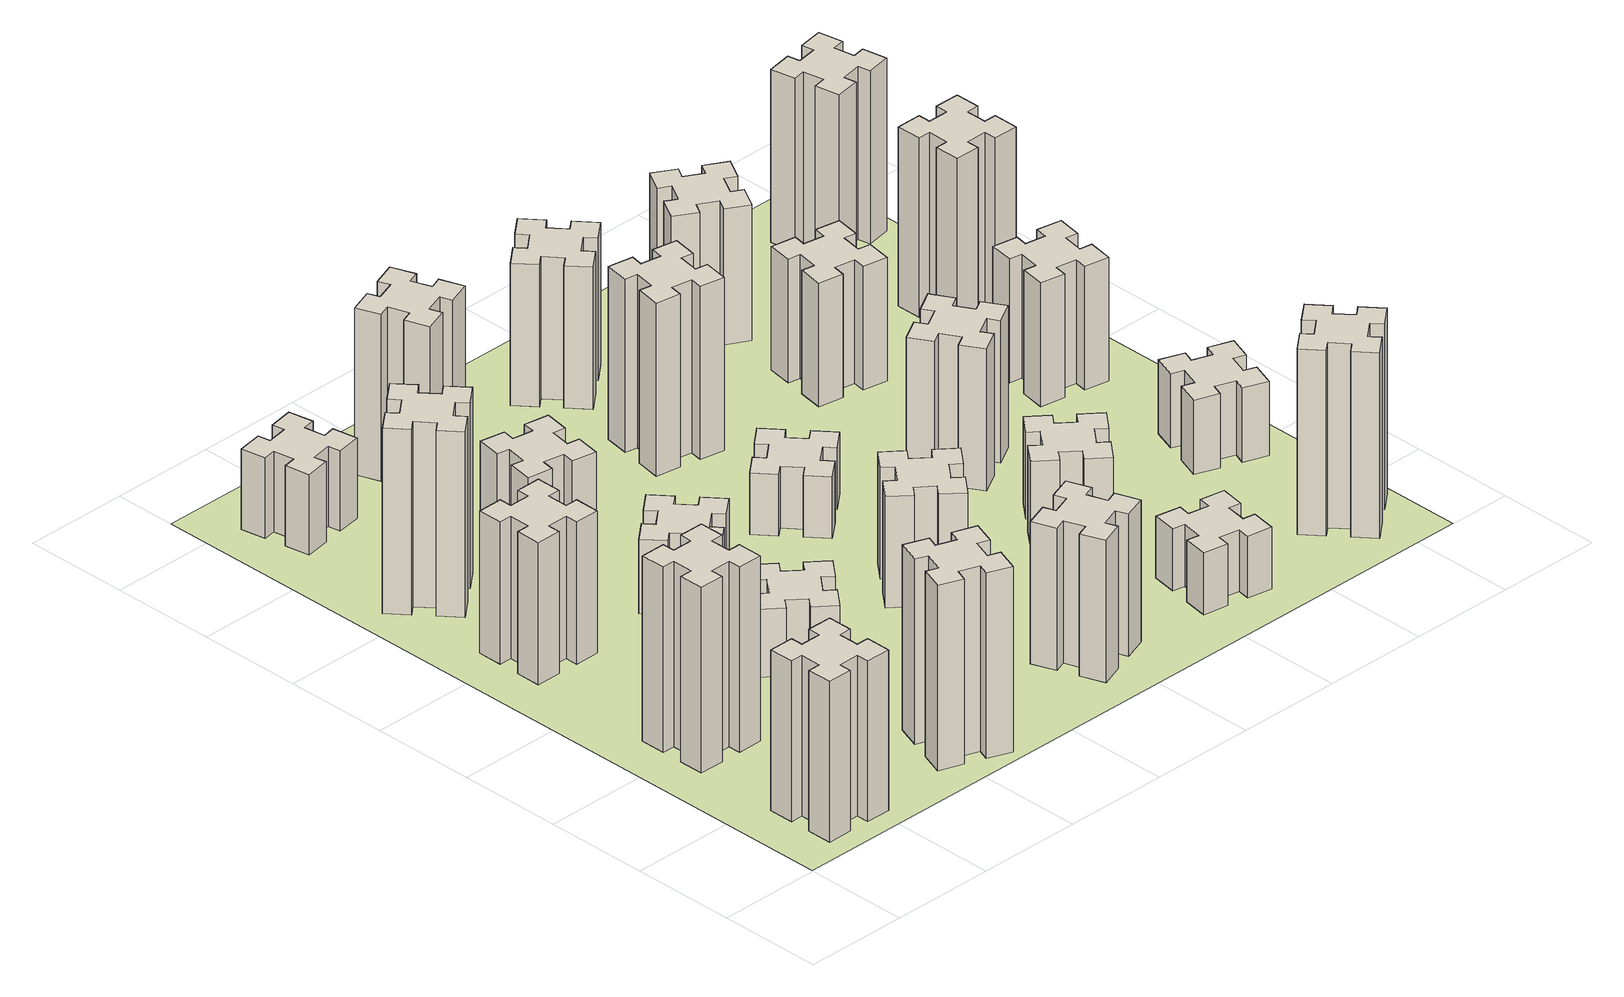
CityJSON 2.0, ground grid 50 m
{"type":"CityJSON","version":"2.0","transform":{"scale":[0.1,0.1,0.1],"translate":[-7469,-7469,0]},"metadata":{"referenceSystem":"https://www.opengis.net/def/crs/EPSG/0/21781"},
"CityObjects":{
"building1":{"type":"Building","attributes":{"class":"1000","function":"1000","usage":"1000","yearOfConstruction":2016,"roofType":"1000","measuredHeight":78,"storeysAboveGround":30,"storeysBelowGround":0},"geometry":[{"type":"Solid","lod":"1","boundaries":[[[[0,1,2,3,4,5,6,7,8,9,10,11,12,13,14,15,16,17,18,19]],[[17,16,20,21]],[[16,15,22,20]],[[15,14,23,22]],[[14,13,24,23]],[[13,12,25,24]],[[12,11,26,25]],[[11,10,27,26]],[[10,9,28,27]],[[9,8,29,28]],[[8,7,30,29]],[[7,6,31,30]],[[6,5,32,31]],[[5,4,33,32]],[[4,3,34,33]],[[3,2,35,34]],[[2,1,36,35]],[[1,0,37,36]],[[0,19,38,37]],[[19,18,39,38]],[[18,17,21,39]],[[24,25,26,27,28,29,30,31,32,33,34,35,36,37,38,39,21,20,22,23]]]]}]},
"building2":{"type":"Building","attributes":{"class":"1000","function":"1000","usage":"1000","yearOfConstruction":2016,"roofType":"1000","measuredHeight":90,"storeysAboveGround":30,"storeysBelowGround":0},"geometry":[{"type":"Solid","lod":"1","boundaries":[[[[40,41,42,43,44,45,46,47,48,49,50,51,52,53,54,55,56,57,58,59]],[[57,56,60,61]],[[56,55,62,60]],[[55,54,63,62]],[[54,53,64,63]],[[53,52,65,64]],[[52,51,66,65]],[[51,50,67,66]],[[50,49,68,67]],[[49,48,69,68]],[[48,47,70,69]],[[47,46,71,70]],[[46,45,72,71]],[[45,44,73,72]],[[44,43,74,73]],[[43,42,75,74]],[[42,41,76,75]],[[41,40,77,76]],[[40,59,78,77]],[[59,58,79,78]],[[58,57,61,79]],[[64,65,66,67,68,69,70,71,72,73,74,75,76,77,78,79,61,60,62,63]]]]}]},
"building3":{"type":"Building","attributes":{"class":"1000","function":"1000","usage":"1000","yearOfConstruction":2016,"roofType":"1000","measuredHeight":69,"storeysAboveGround":30,"storeysBelowGround":0},"geometry":[{"type":"Solid","lod":"1","boundaries":[[[[80,81,82,83,84,85,86,87,88,89,90,91,92,93,94,95,96,97,98,99]],[[97,96,100,101]],[[96,95,102,100]],[[95,94,103,102]],[[94,93,104,103]],[[93,92,105,104]],[[92,91,106,105]],[[91,90,107,106]],[[90,89,108,107]],[[89,88,109,108]],[[88,87,110,109]],[[87,86,111,110]],[[86,85,112,111]],[[85,84,113,112]],[[84,83,114,113]],[[83,82,115,114]],[[82,81,116,115]],[[81,80,117,116]],[[80,99,118,117]],[[99,98,119,118]],[[98,97,101,119]],[[104,105,106,107,108,109,110,111,112,113,114,115,116,117,118,119,101,100,102,103]]]]}]},
"building4":{"type":"Building","attributes":{"class":"1000","function":"1000","usage":"1000","yearOfConstruction":2016,"roofType":"1000","measuredHeight":90,"storeysAboveGround":30,"storeysBelowGround":0},"geometry":[{"type":"Solid","lod":"1","boundaries":[[[[120,121,122,123,124,125,126,127,128,129,130,131,132,133,134,135,136,137,138,139]],[[137,136,140,141]],[[136,135,142,140]],[[135,134,143,142]],[[134,133,144,143]],[[133,132,145,144]],[[132,131,146,145]],[[131,130,147,146]],[[130,129,148,147]],[[129,128,149,148]],[[128,127,150,149]],[[127,126,151,150]],[[126,125,152,151]],[[125,124,153,152]],[[124,123,154,153]],[[123,122,155,154]],[[122,121,156,155]],[[121,120,157,156]],[[120,139,158,157]],[[139,138,159,158]],[[138,137,141,159]],[[144,145,146,147,148,149,150,151,152,153,154,155,156,157,158,159,141,140,142,143]]]]}]},
"building5":{"type":"Building","attributes":{"class":"1000","function":"1000","usage":"1000","yearOfConstruction":2016,"roofType":"1000","measuredHeight":90,"storeysAboveGround":30,"storeysBelowGround":0},"geometry":[{"type":"Solid","lod":"1","boundaries":[[[[160,161,162,163,164,165,166,167,168,169,170,171,172,173,174,175,176,177,178,179]],[[177,176,180,181]],[[176,175,182,180]],[[175,174,183,182]],[[174,173,184,183]],[[173,172,185,184]],[[172,171,186,185]],[[171,170,187,186]],[[170,169,188,187]],[[169,168,189,188]],[[168,167,190,189]],[[167,166,191,190]],[[166,165,192,191]],[[165,164,193,192]],[[164,163,194,193]],[[163,162,195,194]],[[162,161,196,195]],[[161,160,197,196]],[[160,179,198,197]],[[179,178,199,198]],[[178,177,181,199]],[[184,185,186,187,188,189,190,191,192,193,194,195,196,197,198,199,181,180,182,183]]]]}]},
"building6":{"type":"Building","attributes":{"class":"1000","function":"1000","usage":"1000","yearOfConstruction":2016,"roofType":"1000","measuredHeight":39,"storeysAboveGround":30,"storeysBelowGround":0},"geometry":[{"type":"Solid","lod":"1","boundaries":[[[[200,201,202,203,204,205,206,207,208,209,210,211,212,213,214,215,216,217,218,219]],[[217,216,220,221]],[[216,215,222,220]],[[215,214,223,222]],[[214,213,224,223]],[[213,212,225,224]],[[212,211,226,225]],[[211,210,227,226]],[[210,209,228,227]],[[209,208,229,228]],[[208,207,230,229]],[[207,206,231,230]],[[206,205,232,231]],[[205,204,233,232]],[[204,203,234,233]],[[203,202,235,234]],[[202,201,236,235]],[[201,200,237,236]],[[200,219,238,237]],[[219,218,239,238]],[[218,217,221,239]],[[224,225,226,227,228,229,230,231,232,233,234,235,236,237,238,239,221,220,222,223]]]]}]},
"building7":{"type":"Building","attributes":{"class":"1000","function":"1000","usage":"1000","yearOfConstruction":2016,"roofType":"1000","measuredHeight":33,"storeysAboveGround":30,"storeysBelowGround":0},"geometry":[{"type":"Solid","lod":"1","boundaries":[[[[240,241,242,243,244,245,246,247,248,249,250,251,252,253,254,255,256,257,258,259]],[[257,256,260,261]],[[256,255,262,260]],[[255,254,263,262]],[[254,253,264,263]],[[253,252,265,264]],[[252,251,266,265]],[[251,250,267,266]],[[250,249,268,267]],[[249,248,269,268]],[[248,247,270,269]],[[247,246,271,270]],[[246,245,272,271]],[[245,244,273,272]],[[244,243,274,273]],[[243,242,275,274]],[[242,241,276,275]],[[241,240,277,276]],[[240,259,278,277]],[[259,258,279,278]],[[258,257,261,279]],[[264,265,266,267,268,269,270,271,272,273,274,275,276,277,278,279,261,260,262,263]]]]}]},
"building8":{"type":"Building","attributes":{"class":"1000","function":"1000","usage":"1000","yearOfConstruction":2016,"roofType":"1000","measuredHeight":36,"storeysAboveGround":30,"storeysBelowGround":0},"geometry":[{"type":"Solid","lod":"1","boundaries":[[[[280,281,282,283,284,285,286,287,288,289,290,291,292,293,294,295,296,297,298,299]],[[297,296,300,301]],[[296,295,302,300]],[[295,294,303,302]],[[294,293,304,303]],[[293,292,305,304]],[[292,291,306,305]],[[291,290,307,306]],[[290,289,308,307]],[[289,288,309,308]],[[288,287,310,309]],[[287,286,311,310]],[[286,285,312,311]],[[285,284,313,312]],[[284,283,314,313]],[[283,282,315,314]],[[282,281,316,315]],[[281,280,317,316]],[[280,299,318,317]],[[299,298,319,318]],[[298,297,301,319]],[[304,305,306,307,308,309,310,311,312,313,314,315,316,317,318,319,301,300,302,303]]]]}]},
"building9":{"type":"Building","attributes":{"class":"1000","function":"1000","usage":"1000","yearOfConstruction":2016,"roofType":"1000","measuredHeight":42,"storeysAboveGround":30,"storeysBelowGround":0},"geometry":[{"type":"Solid","lod":"1","boundaries":[[[[320,321,322,323,324,325,326,327,328,329,330,331,332,333,334,335,336,337,338,339]],[[337,336,340,341]],[[336,335,342,340]],[[335,334,343,342]],[[334,333,344,343]],[[333,332,345,344]],[[332,331,346,345]],[[331,330,347,346]],[[330,329,348,347]],[[329,328,349,348]],[[328,327,350,349]],[[327,326,351,350]],[[326,325,352,351]],[[325,324,353,352]],[[324,323,354,353]],[[323,322,355,354]],[[322,321,356,355]],[[321,320,357,356]],[[320,339,358,357]],[[339,338,359,358]],[[338,337,341,359]],[[344,345,346,347,348,349,350,351,352,353,354,355,356,357,358,359,341,340,342,343]]]]}]},
"building10":{"type":"Building","attributes":{"class":"1000","function":"1000","usage":"1000","yearOfConstruction":2016,"roofType":"1000","measuredHeight":81,"storeysAboveGround":30,"storeysBelowGround":0},"geometry":[{"type":"Solid","lod":"1","boundaries":[[[[360,361,362,363,364,365,366,367,368,369,370,371,372,373,374,375,376,377,378,379]],[[377,376,380,381]],[[376,375,382,380]],[[375,374,383,382]],[[374,373,384,383]],[[373,372,385,384]],[[372,371,386,385]],[[371,370,387,386]],[[370,369,388,387]],[[369,368,389,388]],[[368,367,390,389]],[[367,366,391,390]],[[366,365,392,391]],[[365,364,393,392]],[[364,363,394,393]],[[363,362,395,394]],[[362,361,396,395]],[[361,360,397,396]],[[360,379,398,397]],[[379,378,399,398]],[[378,377,381,399]],[[384,385,386,387,388,389,390,391,392,393,394,395,396,397,398,399,381,380,382,383]]]]}]},
"building11":{"type":"Building","attributes":{"class":"1000","function":"1000","usage":"1000","yearOfConstruction":2016,"roofType":"1000","measuredHeight":69,"storeysAboveGround":30,"storeysBelowGround":0},"geometry":[{"type":"Solid","lod":"1","boundaries":[[[[400,401,402,403,404,405,406,407,408,409,410,411,412,413,414,415,416,417,418,419]],[[417,416,420,421]],[[416,415,422,420]],[[415,414,423,422]],[[414,413,424,423]],[[413,412,425,424]],[[412,411,426,425]],[[411,410,427,426]],[[410,409,428,427]],[[409,408,429,428]],[[408,407,430,429]],[[407,406,431,430]],[[406,405,432,431]],[[405,404,433,432]],[[404,403,434,433]],[[403,402,435,434]],[[402,401,436,435]],[[401,400,437,436]],[[400,419,438,437]],[[419,418,439,438]],[[418,417,421,439]],[[424,425,426,427,428,429,430,431,432,433,434,435,436,437,438,439,421,420,422,423]]]]}]},
"building12":{"type":"Building","attributes":{"class":"1000","function":"1000","usage":"1000","yearOfConstruction":2016,"roofType":"1000","measuredHeight":54,"storeysAboveGround":30,"storeysBelowGround":0},"geometry":[{"type":"Solid","lod":"1","boundaries":[[[[440,441,442,443,444,445,446,447,448,449,450,451,452,453,454,455,456,457,458,459]],[[457,456,460,461]],[[456,455,462,460]],[[455,454,463,462]],[[454,453,464,463]],[[453,452,465,464]],[[452,451,466,465]],[[451,450,467,466]],[[450,449,468,467]],[[449,448,469,468]],[[448,447,470,469]],[[447,446,471,470]],[[446,445,472,471]],[[445,444,473,472]],[[444,443,474,473]],[[443,442,475,474]],[[442,441,476,475]],[[441,440,477,476]],[[440,459,478,477]],[[459,458,479,478]],[[458,457,461,479]],[[464,465,466,467,468,469,470,471,472,473,474,475,476,477,478,479,461,460,462,463]]]]}]},
"building13":{"type":"Building","attributes":{"class":"1000","function":"1000","usage":"1000","yearOfConstruction":2016,"roofType":"1000","measuredHeight":30,"storeysAboveGround":30,"storeysBelowGround":0},"geometry":[{"type":"Solid","lod":"1","boundaries":[[[[480,481,482,483,484,485,486,487,488,489,490,491,492,493,494,495,496,497,498,499]],[[497,496,500,501]],[[496,495,502,500]],[[495,494,503,502]],[[494,493,504,503]],[[493,492,505,504]],[[492,491,506,505]],[[491,490,507,506]],[[490,489,508,507]],[[489,488,509,508]],[[488,487,510,509]],[[487,486,511,510]],[[486,485,512,511]],[[485,484,513,512]],[[484,483,514,513]],[[483,482,515,514]],[[482,481,516,515]],[[481,480,517,516]],[[480,499,518,517]],[[499,498,519,518]],[[498,497,501,519]],[[504,505,506,507,508,509,510,511,512,513,514,515,516,517,518,519,501,500,502,503]]]]}]},
"building14":{"type":"Building","attributes":{"class":"1000","function":"1000","usage":"1000","yearOfConstruction":2016,"roofType":"1000","measuredHeight":84,"storeysAboveGround":30,"storeysBelowGround":0},"geometry":[{"type":"Solid","lod":"1","boundaries":[[[[520,521,522,523,524,525,526,527,528,529,530,531,532,533,534,535,536,537,538,539]],[[537,536,540,541]],[[536,535,542,540]],[[535,534,543,542]],[[534,533,544,543]],[[533,532,545,544]],[[532,531,546,545]],[[531,530,547,546]],[[530,529,548,547]],[[529,528,549,548]],[[528,527,550,549]],[[527,526,551,550]],[[526,525,552,551]],[[525,524,553,552]],[[524,523,554,553]],[[523,522,555,554]],[[522,521,556,555]],[[521,520,557,556]],[[520,539,558,557]],[[539,538,559,558]],[[538,537,541,559]],[[544,545,546,547,548,549,550,551,552,553,554,555,556,557,558,559,541,540,542,543]]]]}]},
"building15":{"type":"Building","attributes":{"class":"1000","function":"1000","usage":"1000","yearOfConstruction":2016,"roofType":"1000","measuredHeight":30,"storeysAboveGround":30,"storeysBelowGround":0},"geometry":[{"type":"Solid","lod":"1","boundaries":[[[[560,561,562,563,564,565,566,567,568,569,570,571,572,573,574,575,576,577,578,579]],[[577,576,580,581]],[[576,575,582,580]],[[575,574,583,582]],[[574,573,584,583]],[[573,572,585,584]],[[572,571,586,585]],[[571,570,587,586]],[[570,569,588,587]],[[569,568,589,588]],[[568,567,590,589]],[[567,566,591,590]],[[566,565,592,591]],[[565,564,593,592]],[[564,563,594,593]],[[563,562,595,594]],[[562,561,596,595]],[[561,560,597,596]],[[560,579,598,597]],[[579,578,599,598]],[[578,577,581,599]],[[584,585,586,587,588,589,590,591,592,593,594,595,596,597,598,599,581,580,582,583]]]]}]},
"building16":{"type":"Building","attributes":{"class":"1000","function":"1000","usage":"1000","yearOfConstruction":2016,"roofType":"1000","measuredHeight":69,"storeysAboveGround":30,"storeysBelowGround":0},"geometry":[{"type":"Solid","lod":"1","boundaries":[[[[600,601,602,603,604,605,606,607,608,609,610,611,612,613,614,615,616,617,618,619]],[[617,616,620,621]],[[616,615,622,620]],[[615,614,623,622]],[[614,613,624,623]],[[613,612,625,624]],[[612,611,626,625]],[[611,610,627,626]],[[610,609,628,627]],[[609,608,629,628]],[[608,607,630,629]],[[607,606,631,630]],[[606,605,632,631]],[[605,604,633,632]],[[604,603,634,633]],[[603,602,635,634]],[[602,601,636,635]],[[601,600,637,636]],[[600,619,638,637]],[[619,618,639,638]],[[618,617,621,639]],[[624,625,626,627,628,629,630,631,632,633,634,635,636,637,638,639,621,620,622,623]]]]}]},
"building17":{"type":"Building","attributes":{"class":"1000","function":"1000","usage":"1000","yearOfConstruction":2016,"roofType":"1000","measuredHeight":42,"storeysAboveGround":30,"storeysBelowGround":0},"geometry":[{"type":"Solid","lod":"1","boundaries":[[[[640,641,642,643,644,645,646,647,648,649,650,651,652,653,654,655,656,657,658,659]],[[657,656,660,661]],[[656,655,662,660]],[[655,654,663,662]],[[654,653,664,663]],[[653,652,665,664]],[[652,651,666,665]],[[651,650,667,666]],[[650,649,668,667]],[[649,648,669,668]],[[648,647,670,669]],[[647,646,671,670]],[[646,645,672,671]],[[645,644,673,672]],[[644,643,674,673]],[[643,642,675,674]],[[642,641,676,675]],[[641,640,677,676]],[[640,659,678,677]],[[659,658,679,678]],[[658,657,661,679]],[[664,665,666,667,668,669,670,671,672,673,674,675,676,677,678,679,661,660,662,663]]]]}]},
"building18":{"type":"Building","attributes":{"class":"1000","function":"1000","usage":"1000","yearOfConstruction":2016,"roofType":"1000","measuredHeight":69,"storeysAboveGround":30,"storeysBelowGround":0},"geometry":[{"type":"Solid","lod":"1","boundaries":[[[[680,681,682,683,684,685,686,687,688,689,690,691,692,693,694,695,696,697,698,699]],[[697,696,700,701]],[[696,695,702,700]],[[695,694,703,702]],[[694,693,704,703]],[[693,692,705,704]],[[692,691,706,705]],[[691,690,707,706]],[[690,689,708,707]],[[689,688,709,708]],[[688,687,710,709]],[[687,686,711,710]],[[686,685,712,711]],[[685,684,713,712]],[[684,683,714,713]],[[683,682,715,714]],[[682,681,716,715]],[[681,680,717,716]],[[680,699,718,717]],[[699,698,719,718]],[[698,697,701,719]],[[704,705,706,707,708,709,710,711,712,713,714,715,716,717,718,719,701,700,702,703]]]]}]},
"building19":{"type":"Building","attributes":{"class":"1000","function":"1000","usage":"1000","yearOfConstruction":2016,"roofType":"1000","measuredHeight":60,"storeysAboveGround":30,"storeysBelowGround":0},"geometry":[{"type":"Solid","lod":"1","boundaries":[[[[720,721,722,723,724,725,726,727,728,729,730,731,732,733,734,735,736,737,738,739]],[[737,736,740,741]],[[736,735,742,740]],[[735,734,743,742]],[[734,733,744,743]],[[733,732,745,744]],[[732,731,746,745]],[[731,730,747,746]],[[730,729,748,747]],[[729,728,749,748]],[[728,727,750,749]],[[727,726,751,750]],[[726,725,752,751]],[[725,724,753,752]],[[724,723,754,753]],[[723,722,755,754]],[[722,721,756,755]],[[721,720,757,756]],[[720,739,758,757]],[[739,738,759,758]],[[738,737,741,759]],[[744,745,746,747,748,749,750,751,752,753,754,755,756,757,758,759,741,740,742,743]]]]}]},
"building20":{"type":"Building","attributes":{"class":"1000","function":"1000","usage":"1000","yearOfConstruction":2016,"roofType":"1000","measuredHeight":90,"storeysAboveGround":30,"storeysBelowGround":0},"geometry":[{"type":"Solid","lod":"1","boundaries":[[[[760,761,762,763,764,765,766,767,768,769,770,771,772,773,774,775,776,777,778,779]],[[777,776,780,781]],[[776,775,782,780]],[[775,774,783,782]],[[774,773,784,783]],[[773,772,785,784]],[[772,771,786,785]],[[771,770,787,786]],[[770,769,788,787]],[[769,768,789,788]],[[768,767,790,789]],[[767,766,791,790]],[[766,765,792,791]],[[765,764,793,792]],[[764,763,794,793]],[[763,762,795,794]],[[762,761,796,795]],[[761,760,797,796]],[[760,779,798,797]],[[779,778,799,798]],[[778,777,781,799]],[[784,785,786,787,788,789,790,791,792,793,794,795,796,797,798,799,781,780,782,783]]]]}]},
"building21":{"type":"Building","attributes":{"class":"1000","function":"1000","usage":"1000","yearOfConstruction":2016,"roofType":"1000","measuredHeight":66,"storeysAboveGround":30,"storeysBelowGround":0},"geometry":[{"type":"Solid","lod":"1","boundaries":[[[[800,801,802,803,804,805,806,807,808,809,810,811,812,813,814,815,816,817,818,819]],[[817,816,820,821]],[[816,815,822,820]],[[815,814,823,822]],[[814,813,824,823]],[[813,812,825,824]],[[812,811,826,825]],[[811,810,827,826]],[[810,809,828,827]],[[809,808,829,828]],[[808,807,830,829]],[[807,806,831,830]],[[806,805,832,831]],[[805,804,833,832]],[[804,803,834,833]],[[803,802,835,834]],[[802,801,836,835]],[[801,800,837,836]],[[800,819,838,837]],[[819,818,839,838]],[[818,817,821,839]],[[824,825,826,827,828,829,830,831,832,833,834,835,836,837,838,839,821,820,822,823]]]]}]},
"building22":{"type":"Building","attributes":{"class":"1000","function":"1000","usage":"1000","yearOfConstruction":2016,"roofType":"1000","measuredHeight":36,"storeysAboveGround":30,"storeysBelowGround":0},"geometry":[{"type":"Solid","lod":"1","boundaries":[[[[840,841,842,843,844,845,846,847,848,849,850,851,852,853,854,855,856,857,858,859]],[[857,856,860,861]],[[856,855,862,860]],[[855,854,863,862]],[[854,853,864,863]],[[853,852,865,864]],[[852,851,866,865]],[[851,850,867,866]],[[850,849,868,867]],[[849,848,869,868]],[[848,847,870,869]],[[847,846,871,870]],[[846,845,872,871]],[[845,844,873,872]],[[844,843,874,873]],[[843,842,875,874]],[[842,841,876,875]],[[841,840,877,876]],[[840,859,878,877]],[[859,858,879,878]],[[858,857,861,879]],[[864,865,866,867,868,869,870,871,872,873,874,875,876,877,878,879,861,860,862,863]]]]}]},
"building23":{"type":"Building","attributes":{"class":"1000","function":"1000","usage":"1000","yearOfConstruction":2016,"roofType":"1000","measuredHeight":60,"storeysAboveGround":30,"storeysBelowGround":0},"geometry":[{"type":"Solid","lod":"1","boundaries":[[[[880,881,882,883,884,885,886,887,888,889,890,891,892,893,894,895,896,897,898,899]],[[897,896,900,901]],[[896,895,902,900]],[[895,894,903,902]],[[894,893,904,903]],[[893,892,905,904]],[[892,891,906,905]],[[891,890,907,906]],[[890,889,908,907]],[[889,888,909,908]],[[888,887,910,909]],[[887,886,911,910]],[[886,885,912,911]],[[885,884,913,912]],[[884,883,914,913]],[[883,882,915,914]],[[882,881,916,915]],[[881,880,917,916]],[[880,899,918,917]],[[899,898,919,918]],[[898,897,901,919]],[[904,905,906,907,908,909,910,911,912,913,914,915,916,917,918,919,901,900,902,903]]]]}]},
"building24":{"type":"Building","attributes":{"class":"1000","function":"1000","usage":"1000","yearOfConstruction":2016,"roofType":"1000","measuredHeight":87,"storeysAboveGround":30,"storeysBelowGround":0},"geometry":[{"type":"Solid","lod":"1","boundaries":[[[[920,921,922,923,924,925,926,927,928,929,930,931,932,933,934,935,936,937,938,939]],[[937,936,940,941]],[[936,935,942,940]],[[935,934,943,942]],[[934,933,944,943]],[[933,932,945,944]],[[932,931,946,945]],[[931,930,947,946]],[[930,929,948,947]],[[929,928,949,948]],[[928,927,950,949]],[[927,926,951,950]],[[926,925,952,951]],[[925,924,953,952]],[[924,923,954,953]],[[923,922,955,954]],[[922,921,956,955]],[[921,920,957,956]],[[920,939,958,957]],[[939,938,959,958]],[[938,937,941,959]],[[944,945,946,947,948,949,950,951,952,953,954,955,956,957,958,959,941,940,942,943]]]]}]},
"building25":{"type":"Building","attributes":{"class":"1000","function":"1000","usage":"1000","yearOfConstruction":2016,"roofType":"1000","measuredHeight":84,"storeysAboveGround":30,"storeysBelowGround":0},"geometry":[{"type":"Solid","lod":"1","boundaries":[[[[960,961,962,963,964,965,966,967,968,969,970,971,972,973,974,975,976,977,978,979]],[[977,976,980,981]],[[976,975,982,980]],[[975,974,983,982]],[[974,973,984,983]],[[973,972,985,984]],[[972,971,986,985]],[[971,970,987,986]],[[970,969,988,987]],[[969,968,989,988]],[[968,967,990,989]],[[967,966,991,990]],[[966,965,992,991]],[[965,964,993,992]],[[964,963,994,993]],[[963,962,995,994]],[[962,961,996,995]],[[961,960,997,996]],[[960,979,998,997]],[[979,978,999,998]],[[978,977,981,999]],[[984,985,986,987,988,989,990,991,992,993,994,995,996,997,998,999,981,980,982,983]]]]}]},
"landuse1":{"type":"LandUse","attributes":{"name":"plot1","function":"1010"},"geometry":[{"type":"MultiSurface","lod":"1","boundaries":[[[1000,1001,1002,1003]]]}]}
},
"vertices":[
[265,325,0],[265,225,0],[205,225,0],[205,105,0],[325,105,0],[325,165,0],[425,165,0],[425,105,0],[545,105,0],[545,225,0],[485,225,0],[485,325,0],[545,325,0],[545,445,0],[425,445,0],[425,385,0],[325,385,0],[325,445,0],[205,445,0],[205,325,0],[325,385,780],[325,445,780],[425,385,780],[425,445,780],[545,445,780],[545,325,780],[485,325,780],[485,225,780],[545,225,780],[545,105,780],[425,105,780],[425,165,780],[325,165,780],[325,105,780],[205,105,780],[205,225,780],[265,225,780],[265,325,780],[205,325,780],[205,445,780],
[265,1065,0],[265,965,0],[205,965,0],[205,845,0],[325,845,0],[325,905,0],[425,905,0],[425,845,0],[545,845,0],[545,965,0],[485,965,0],[485,1065,0],[545,1065,0],[545,1185,0],[425,1185,0],[425,1125,0],[325,1125,0],[325,1185,0],[205,1185,0],[205,1065,0],[325,1125,900],[325,1185,900],[425,1125,900],[425,1185,900],[545,1185,900],[545,1065,900],[485,1065,900],[485,965,900],[545,965,900],[545,845,900],[425,845,900],[425,905,900],[325,905,900],[325,845,900],[205,845,900],[205,965,900],[265,965,900],[265,1065,900],[205,1065,900],[205,1185,900],
[425,2065,0],[325,2065,0],[325,2125,0],[205,2125,0],[205,2005,0],[265,2005,0],[265,1905,0],[205,1905,0],[205,1785,0],[325,1785,0],[325,1845,0],[425,1845,0],[425,1785,0],[545,1785,0],[545,1905,0],[485,1905,0],[485,2005,0],[545,2005,0],[545,2125,0],[425,2125,0],[485,2005,690],[545,2005,690],[485,1905,690],[545,1905,690],[545,1785,690],[425,1785,690],[425,1845,690],[325,1845,690],[325,1785,690],[205,1785,690],[205,1905,690],[265,1905,690],[265,2005,690],[205,2005,690],[205,2125,690],[325,2125,690],[325,2065,690],[425,2065,690],[425,2125,690],[545,2125,690],
[492,2628,0],[427,2704,0],[473,2743,0],[396,2835,0],[304,2758,0],[343,2712,0],[266,2647,0],[228,2693,0],[136,2616,0],[213,2524,0],[259,2563,0],[323,2486,0],[277,2448,0],[354,2356,0],[446,2433,0],[408,2479,0],[484,2543,0],[523,2497,0],[615,2574,0],[538,2666,0],[484,2543,900],[523,2497,900],[408,2479,900],[446,2433,900],[354,2356,900],[277,2448,900],[323,2486,900],[259,2563,900],[213,2524,900],[136,2616,900],[228,2693,900],[266,2647,900],[343,2712,900],[304,2758,900],[396,2835,900],[473,2743,900],[427,2704,900],[492,2628,900],[538,2666,900],[615,2574,900],
[1029,360,0],[995,266,0],[939,287,0],[897,174,0],[1010,133,0],[1031,189,0],[1125,155,0],[1104,99,0],[1217,57,0],[1258,170,0],[1202,191,0],[1236,285,0],[1292,264,0],[1333,377,0],[1220,418,0],[1200,362,0],[1106,396,0],[1127,452,0],[1014,493,0],[973,380,0],[1106,396,900],[1127,452,900],[1200,362,900],[1220,418,900],[1333,377,900],[1292,264,900],[1236,285,900],[1202,191,900],[1258,170,900],[1217,57,900],[1104,99,900],[1125,155,900],[1031,189,900],[1010,133,900],[897,174,900],[939,287,900],[995,266,900],[1029,360,900],[973,380,900],[1014,493,900],
[492,3305,0],[475,3404,0],[534,3414,0],[513,3532,0],[395,3511,0],[405,3452,0],[307,3435,0],[297,3494,0],[178,3473,0],[199,3355,0],[258,3365,0],[276,3267,0],[217,3257,0],[237,3138,0],[356,3159,0],[345,3218,0],[444,3236,0],[454,3177,0],[572,3197,0],[551,3316,0],[444,3236,390],[454,3177,390],[345,3218,390],[356,3159,390],[237,3138,390],[217,3257,390],[276,3267,390],[258,3365,390],[199,3355,390],[178,3473,390],[297,3494,390],[307,3435,390],[405,3452,390],[395,3511,390],[513,3532,390],[534,3414,390],[475,3404,390],[492,3305,390],[551,3316,390],[572,3197,390],
[1224,1267,0],[1148,1332,0],[1186,1378,0],[1094,1455,0],[1017,1363,0],[1063,1324,0],[999,1248,0],[953,1286,0],[876,1194,0],[968,1117,0],[1006,1163,0],[1083,1099,0],[1044,1053,0],[1136,976,0],[1213,1068,0],[1167,1106,0],[1232,1183,0],[1278,1144,0],[1355,1236,0],[1263,1313,0],[1232,1183,330],[1278,1144,330],[1167,1106,330],[1213,1068,330],[1136,976,330],[1044,1053,330],[1083,1099,330],[1006,1163,330],[968,1117,330],[876,1194,330],[953,1286,330],[999,1248,330],[1063,1324,330],[1017,1363,330],[1094,1455,330],[1186,1378,330],[1148,1332,330],[1224,1267,330],[1263,1313,330],[1355,1236,330],
[1083,1972,0],[1006,1907,0],[968,1953,0],[876,1876,0],[953,1784,0],[999,1823,0],[1063,1746,0],[1017,1708,0],[1094,1616,0],[1186,1693,0],[1148,1739,0],[1224,1803,0],[1263,1757,0],[1355,1834,0],[1278,1926,0],[1232,1888,0],[1167,1964,0],[1213,2003,0],[1136,2095,0],[1044,2018,0],[1167,1964,360],[1213,2003,360],[1232,1888,360],[1278,1926,360],[1355,1834,360],[1263,1757,360],[1224,1803,360],[1148,1739,360],[1186,1693,360],[1094,1616,360],[1017,1708,360],[1063,1746,360],[999,1823,360],[953,1784,360],[876,1876,360],[968,1953,360],[1006,1907,360],[1083,1972,360],[1044,2018,360],[1136,2095,360],
[1115,2527,0],[1132,2625,0],[1191,2615,0],[1212,2733,0],[1094,2754,0],[1084,2695,0],[985,2712,0],[996,2771,0],[877,2792,0],[857,2674,0],[916,2664,0],[898,2565,0],[839,2576,0],[818,2457,0],[937,2437,0],[947,2496,0],[1045,2478,0],[1035,2419,0],[1153,2398,0],[1174,2517,0],[1045,2478,420],[1035,2419,420],[947,2496,420],[937,2437,420],[818,2457,420],[839,2576,420],[898,2565,420],[916,2664,420],[857,2674,420],[877,2792,420],[996,2771,420],[985,2712,420],[1084,2695,420],[1094,2754,420],[1212,2733,420],[1191,2615,420],[1132,2625,420],[1115,2527,420],[1174,2517,420],[1153,2398,420],
[1006,3215,0],[1100,3249,0],[1120,3193,0],[1233,3234,0],[1192,3347,0],[1136,3326,0],[1102,3420,0],[1158,3440,0],[1117,3553,0],[1004,3512,0],[1025,3456,0],[931,3422,0],[910,3478,0],[797,3437,0],[839,3324,0],[895,3345,0],[929,3251,0],[873,3230,0],[914,3117,0],[1027,3159,0],[929,3251,810],[873,3230,810],[895,3345,810],[839,3324,810],[797,3437,810],[910,3478,810],[931,3422,810],[1025,3456,810],[1004,3512,810],[1117,3553,810],[1158,3440,810],[1102,3420,810],[1136,3326,810],[1192,3347,810],[1233,3234,810],[1120,3193,810],[1100,3249,810],[1006,3215,810],[1027,3159,810],[914,3117,810],
[1965,496,0],[1871,462,0],[1850,518,0],[1737,477,0],[1779,364,0],[1835,385,0],[1869,291,0],[1813,270,0],[1854,157,0],[1967,199,0],[1946,255,0],[2040,289,0],[2060,233,0],[2173,274,0],[2132,387,0],[2076,366,0],[2042,460,0],[2098,480,0],[2057,593,0],[1944,552,0],[2042,460,690],[2098,480,690],[2076,366,690],[2132,387,690],[2173,274,690],[2060,233,690],[2040,289,690],[1946,255,690],[1967,199,690],[1854,157,690],[1813,270,690],[1869,291,690],[1835,385,690],[1779,364,690],[1737,477,690],[1850,518,690],[1871,462,690],[1965,496,690],[1944,552,690],[2057,593,690],
[1746,1163,0],[1823,1099,0],[1784,1053,0],[1876,976,0],[1953,1068,0],[1907,1106,0],[1972,1183,0],[2018,1144,0],[2095,1236,0],[2003,1313,0],[1964,1267,0],[1888,1332,0],[1926,1378,0],[1834,1455,0],[1757,1363,0],[1803,1324,0],[1739,1248,0],[1693,1286,0],[1616,1194,0],[1708,1117,0],[1739,1248,540],[1693,1286,540],[1803,1324,540],[1757,1363,540],[1834,1455,540],[1926,1378,540],[1888,1332,540],[1964,1267,540],[2003,1313,540],[2095,1236,540],[2018,1144,540],[1972,1183,540],[1907,1106,540],[1953,1068,540],[1876,976,540],[1784,1053,540],[1823,1099,540],[1746,1163,540],[1708,1117,540],[1616,1194,540],
[1972,1988,0],[1907,2064,0],[1953,2103,0],[1876,2195,0],[1784,2118,0],[1823,2072,0],[1746,2007,0],[1708,2053,0],[1616,1976,0],[1693,1884,0],[1739,1923,0],[1803,1846,0],[1757,1808,0],[1834,1716,0],[1926,1793,0],[1888,1839,0],[1964,1903,0],[2003,1857,0],[2095,1934,0],[2018,2026,0],[1964,1903,300],[2003,1857,300],[1888,1839,300],[1926,1793,300],[1834,1716,300],[1757,1808,300],[1803,1846,300],[1739,1923,300],[1693,1884,300],[1616,1976,300],[1708,2053,300],[1746,2007,300],[1823,2072,300],[1784,2118,300],[1876,2195,300],[1953,2103,300],[1907,2064,300],[1972,1988,300],[2018,2026,300],[2095,1934,300],
[1756,2764,0],[1738,2665,0],[1679,2676,0],[1658,2557,0],[1777,2537,0],[1787,2596,0],[1885,2578,0],[1875,2519,0],[1993,2498,0],[2014,2617,0],[1955,2627,0],[1972,2725,0],[2031,2715,0],[2052,2833,0],[1934,2854,0],[1924,2795,0],[1825,2812,0],[1836,2871,0],[1717,2892,0],[1697,2774,0],[1825,2812,840],[1836,2871,840],[1924,2795,840],[1934,2854,840],[2052,2833,840],[2031,2715,840],[1972,2725,840],[1955,2627,840],[2014,2617,840],[1993,2498,840],[1875,2519,840],[1885,2578,840],[1787,2596,840],[1777,2537,840],[1658,2557,840],[1679,2676,840],[1738,2665,840],[1756,2764,840],[1697,2774,840],[1717,2892,840],
[2596,444,0],[2578,345,0],[2519,356,0],[2498,237,0],[2617,217,0],[2627,276,0],[2725,258,0],[2715,199,0],[2833,178,0],[2854,297,0],[2795,307,0],[2812,405,0],[2871,395,0],[2892,513,0],[2774,534,0],[2764,475,0],[2665,492,0],[2676,551,0],[2557,572,0],[2537,454,0],[2665,492,300],[2676,551,300],[2764,475,300],[2774,534,300],[2892,513,300],[2871,395,300],[2812,405,300],[2795,307,300],[2854,297,300],[2833,178,300],[2715,199,300],[2725,258,300],[2627,276,300],[2617,217,300],[2498,237,300],[2519,356,300],[2578,345,300],[2596,444,300],[2537,454,300],[2557,572,300],
[1888,3219,0],[1964,3283,0],[2003,3237,0],[2095,3314,0],[2018,3406,0],[1972,3368,0],[1907,3444,0],[1953,3483,0],[1876,3575,0],[1784,3498,0],[1823,3452,0],[1746,3387,0],[1708,3433,0],[1616,3356,0],[1693,3264,0],[1739,3303,0],[1803,3226,0],[1757,3188,0],[1834,3096,0],[1926,3173,0],[1803,3226,690],[1757,3188,690],[1739,3303,690],[1693,3264,690],[1616,3356,690],[1708,3433,690],[1746,3387,690],[1823,3452,690],[1784,3498,690],[1876,3575,690],[1953,3483,690],[1907,3444,690],[1972,3368,690],[2018,3406,690],[2095,3314,690],[2003,3237,690],[1964,3283,690],[1888,3219,690],[1926,3173,690],[1834,3096,690],
[2647,1006,0],[2712,1083,0],[2758,1044,0],[2835,1136,0],[2743,1213,0],[2704,1167,0],[2628,1232,0],[2666,1278,0],[2574,1355,0],[2497,1263,0],[2543,1224,0],[2479,1148,0],[2433,1186,0],[2356,1094,0],[2448,1017,0],[2486,1063,0],[2563,999,0],[2524,953,0],[2616,876,0],[2693,968,0],[2563,999,420],[2524,953,420],[2486,1063,420],[2448,1017,420],[2356,1094,420],[2433,1186,420],[2479,1148,420],[2543,1224,420],[2497,1263,420],[2574,1355,420],[2666,1278,420],[2628,1232,420],[2704,1167,420],[2743,1213,420],[2835,1136,420],[2758,1044,420],[2712,1083,420],[2647,1006,420],[2693,968,420],[2616,876,420],
[2475,1744,0],[2525,1657,0],[2473,1627,0],[2533,1523,0],[2637,1583,0],[2607,1635,0],[2694,1685,0],[2724,1633,0],[2828,1693,0],[2768,1797,0],[2716,1767,0],[2666,1854,0],[2718,1884,0],[2658,1988,0],[2554,1928,0],[2584,1876,0],[2497,1826,0],[2467,1878,0],[2363,1818,0],[2423,1714,0],[2497,1826,690],[2467,1878,690],[2584,1876,690],[2554,1928,690],[2658,1988,690],[2718,1884,690],[2666,1854,690],[2716,1767,690],[2768,1797,690],[2828,1693,690],[2724,1633,690],[2694,1685,690],[2607,1635,690],[2637,1583,690],[2533,1523,690],[2473,1627,690],[2525,1657,690],[2475,1744,690],[2423,1714,690],[2363,1818,690],
[2596,2664,0],[2578,2565,0],[2519,2576,0],[2498,2457,0],[2617,2437,0],[2627,2496,0],[2725,2478,0],[2715,2419,0],[2833,2398,0],[2854,2517,0],[2795,2527,0],[2812,2625,0],[2871,2615,0],[2892,2733,0],[2774,2754,0],[2764,2695,0],[2665,2712,0],[2676,2771,0],[2557,2792,0],[2537,2674,0],[2665,2712,600],[2676,2771,600],[2764,2695,600],[2774,2754,600],[2892,2733,600],[2871,2615,600],[2812,2625,600],[2795,2527,600],[2854,2517,600],[2833,2398,600],[2715,2419,600],[2725,2478,600],[2627,2496,600],[2617,2437,600],[2498,2457,600],[2519,2576,600],[2578,2565,600],[2596,2664,600],[2537,2674,600],[2557,2792,600],
[3468,259,0],[3544,323,0],[3583,277,0],[3675,354,0],[3598,446,0],[3552,408,0],[3487,484,0],[3533,523,0],[3456,615,0],[3364,538,0],[3403,492,0],[3326,427,0],[3288,473,0],[3196,396,0],[3273,304,0],[3319,343,0],[3383,266,0],[3337,228,0],[3414,136,0],[3506,213,0],[3383,266,900],[3337,228,900],[3319,343,900],[3273,304,900],[3196,396,900],[3288,473,900],[3326,427,900],[3403,492,900],[3364,538,900],[3456,615,900],[3533,523,900],[3487,484,900],[3552,408,900],[3598,446,900],[3675,354,900],[3583,277,900],[3544,323,900],[3468,259,900],[3506,213,900],[3414,136,900],
[2694,3306,0],[2607,3356,0],[2637,3408,0],[2533,3468,0],[2473,3364,0],[2525,3334,0],[2475,3247,0],[2423,3277,0],[2363,3173,0],[2467,3113,0],[2497,3165,0],[2584,3115,0],[2554,3063,0],[2658,3003,0],[2718,3107,0],[2666,3137,0],[2716,3224,0],[2768,3194,0],[2828,3298,0],[2724,3358,0],[2716,3224,660],[2768,3194,660],[2666,3137,660],[2718,3107,660],[2658,3003,660],[2554,3063,660],[2584,3115,660],[2497,3165,660],[2467,3113,660],[2363,3173,660],[2423,3277,660],[2475,3247,660],[2525,3334,660],[2473,3364,660],[2533,3468,660],[2637,3408,660],[2607,3356,660],[2694,3306,660],[2724,3358,660],[2828,3298,660],
[3351,1029,0],[3445,995,0],[3424,939,0],[3537,897,0],[3578,1010,0],[3522,1031,0],[3556,1125,0],[3612,1104,0],[3653,1217,0],[3540,1258,0],[3520,1202,0],[3426,1236,0],[3447,1292,0],[3334,1333,0],[3293,1220,0],[3349,1200,0],[3315,1106,0],[3259,1127,0],[3217,1014,0],[3330,973,0],[3315,1106,360],[3259,1127,360],[3349,1200,360],[3293,1220,360],[3334,1333,360],[3447,1292,360],[3426,1236,360],[3520,1202,360],[3540,1258,360],[3653,1217,360],[3612,1104,360],[3556,1125,360],[3522,1031,360],[3578,1010,360],[3537,897,360],[3424,939,360],[3445,995,360],[3351,1029,360],[3330,973,360],[3217,1014,360],
[3267,1856,0],[3365,1838,0],[3355,1779,0],[3473,1758,0],[3494,1877,0],[3435,1887,0],[3452,1985,0],[3511,1975,0],[3532,2093,0],[3414,2114,0],[3404,2055,0],[3305,2072,0],[3316,2131,0],[3197,2152,0],[3177,2034,0],[3236,2024,0],[3218,1925,0],[3159,1936,0],[3138,1817,0],[3257,1797,0],[3218,1925,600],[3159,1936,600],[3236,2024,600],[3177,2034,600],[3197,2152,600],[3316,2131,600],[3305,2072,600],[3404,2055,600],[3414,2114,600],[3532,2093,600],[3511,1975,600],[3452,1985,600],[3435,1887,600],[3494,1877,600],[3473,1758,600],[3355,1779,600],[3365,1838,600],[3267,1856,600],[3257,1797,600],[3138,1817,600],
[3485,2705,0],[3385,2705,0],[3385,2765,0],[3265,2765,0],[3265,2645,0],[3325,2645,0],[3325,2545,0],[3265,2545,0],[3265,2425,0],[3385,2425,0],[3385,2485,0],[3485,2485,0],[3485,2425,0],[3605,2425,0],[3605,2545,0],[3545,2545,0],[3545,2645,0],[3605,2645,0],[3605,2765,0],[3485,2765,0],[3545,2645,870],[3605,2645,870],[3545,2545,870],[3605,2545,870],[3605,2425,870],[3485,2425,870],[3485,2485,870],[3385,2485,870],[3385,2425,870],[3265,2425,870],[3265,2545,870],[3325,2545,870],[3325,2645,870],[3265,2645,870],[3265,2765,870],[3385,2765,870],[3385,2705,870],[3485,2705,870],[3485,2765,870],[3605,2765,870],
[3552,3305,0],[3535,3404,0],[3594,3414,0],[3573,3532,0],[3455,3511,0],[3465,3452,0],[3367,3435,0],[3357,3494,0],[3238,3473,0],[3259,3355,0],[3318,3365,0],[3336,3267,0],[3277,3257,0],[3297,3138,0],[3416,3159,0],[3405,3218,0],[3504,3236,0],[3514,3177,0],[3632,3197,0],[3611,3316,0],[3504,3236,840],[3514,3177,840],[3405,3218,840],[3416,3159,840],[3297,3138,840],[3277,3257,840],[3336,3267,840],[3318,3365,840],[3259,3355,840],[3238,3473,840],[3357,3494,840],[3367,3435,840],[3465,3452,840],[3455,3511,840],[3573,3532,840],[3594,3414,840],[3535,3404,840],[3552,3305,840],[3611,3316,840],[3632,3197,840],
[5,3705,0],[3705,3705,0],[3705,5,0],[5,5,0]
]}
